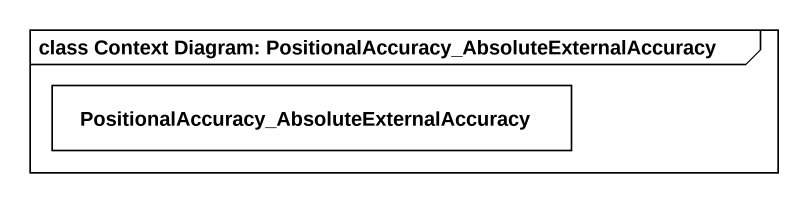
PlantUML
@startuml
mainframe class Context Diagram: PositionalAccuracy_AbsoluteExternalAccuracy
hide circle
hide empty members
class "PositionalAccuracy_AbsoluteExternalAccuracy" as PositionalAccuracy
@enduml
